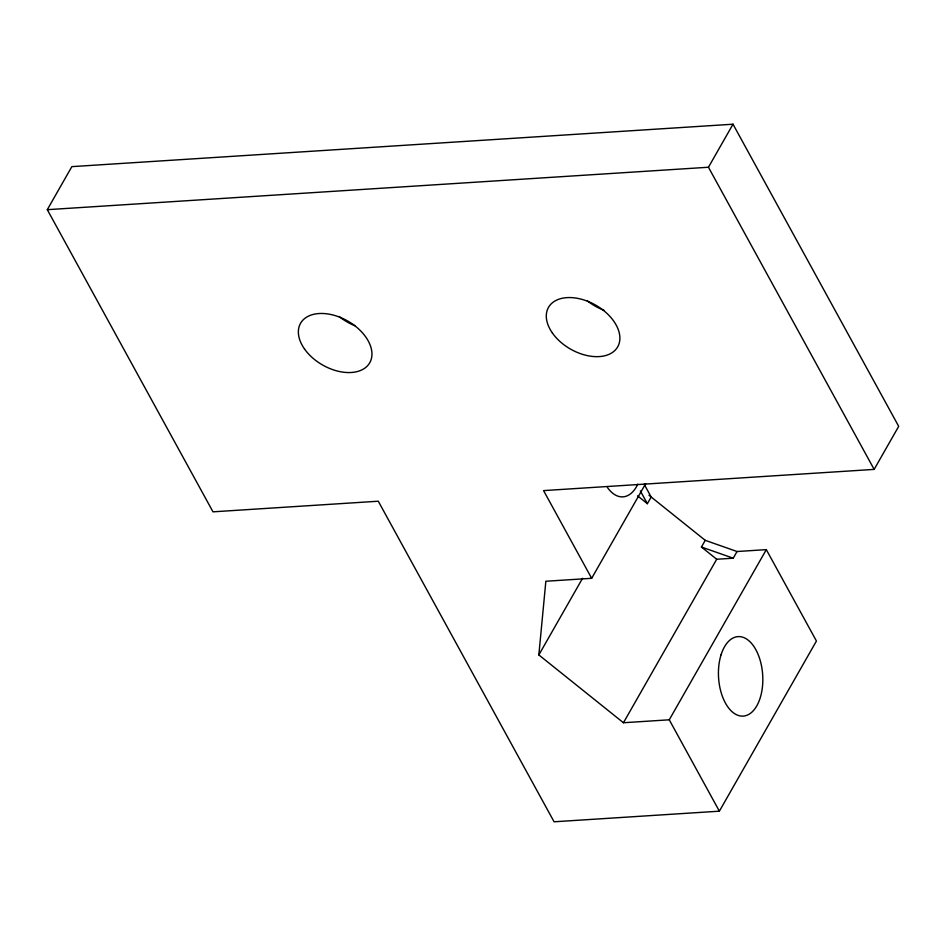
<?xml version="1.0" encoding="UTF-8"?>
<svg xmlns="http://www.w3.org/2000/svg" width="946" height="946" viewBox="0 0 946 946"><rect width="100%" height="100%" fill="white"/><g stroke="black" fill="none" stroke-linecap="round" stroke-linejoin="round"><path stroke-width="1.42" d="M591.664 578.313L543.572 490.607L874.151 469.393L898.7 426.35L733.008 124.21L71.849 166.638L47.3 209.681L212.992 511.833L378.282 501.214L554.084 821.79L719.374 811.183L816.433 641.021L766.319 549.638L669.26 719.8L623.449 722.744L538.842 654.939L545.854 581.246L591.664 578.313L645.669 483.631M47.3 209.681L708.459 167.241L733.008 124.21M538.842 654.939L582.559 578.302M637.557 495.822L647.36 503.686L651.167 497.005L644.167 484.246M737.04 551.518L733.233 558.199L716.701 559.252L701.435 547.025L705.243 540.343L737.04 551.518L766.319 549.638M623.449 722.744L716.701 559.252M701.435 547.025L733.233 558.199M648.991 495.255L705.243 540.343M708.459 167.241L874.151 469.393M640.359 490.915L647.36 503.686M669.26 719.8L719.374 811.183M637.817 484.151A39.827 22.101 86.3 0 1 607.403 487.427M603.915 310.217A39.827 25.329 29.7 0 1 587.099 300.639M354.785 325.661A39.827 25.329 29.7 0 1 339.165 316.555M304.494 348.968A39.827 25.329 29.7 0 0 368.112 365.109A39.827 25.329 29.7 0 0 332.874 314.971A39.827 25.329 29.7 0 0 304.494 348.968M552.429 333.063A39.827 25.329 29.7 0 0 616.047 349.204A39.827 25.329 29.7 0 0 580.809 299.066A39.827 25.329 29.7 0 0 552.429 333.063M721.065 654.798A39.827 22.101 86.3 0 0 741.286 716.075A39.827 22.101 86.3 0 0 759.508 658.203A39.827 22.101 86.3 0 0 721.065 654.798"/></g></svg>
